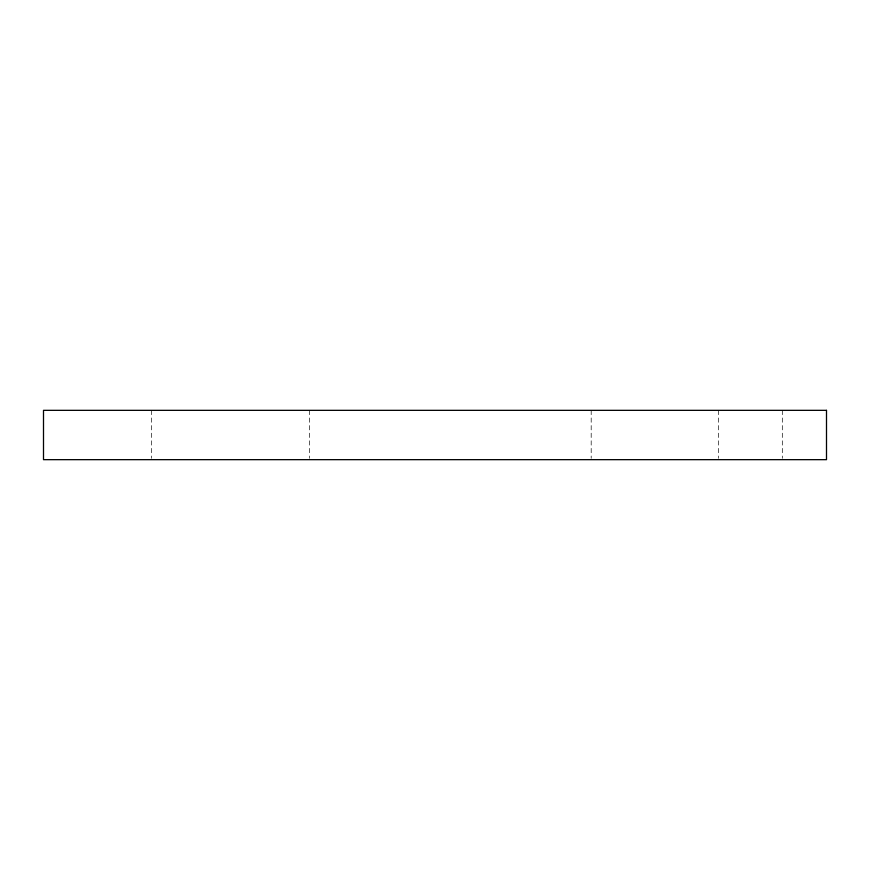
<?xml version="1.0" encoding="UTF-8"?>
<svg xmlns="http://www.w3.org/2000/svg" width="870" height="870" viewBox="0 0 870 870"><rect width="100%" height="100%" fill="white"/><g stroke="black" fill="none" stroke-linecap="round" stroke-linejoin="round"><path stroke-width="0.65" stroke-dasharray="4.35 3.26" d="M782.315 410.335L782.315 458.327M718.609 410.335L718.609 458.327M591.187 410.335L591.187 458.327M309.633 410.335L309.633 458.327M151.391 410.335L151.391 458.327"/><path stroke-width="1.3" d="M826.5 410.335L43.5 410.335L43.5 459.664L826.5 459.664L826.5 410.335"/></g></svg>
